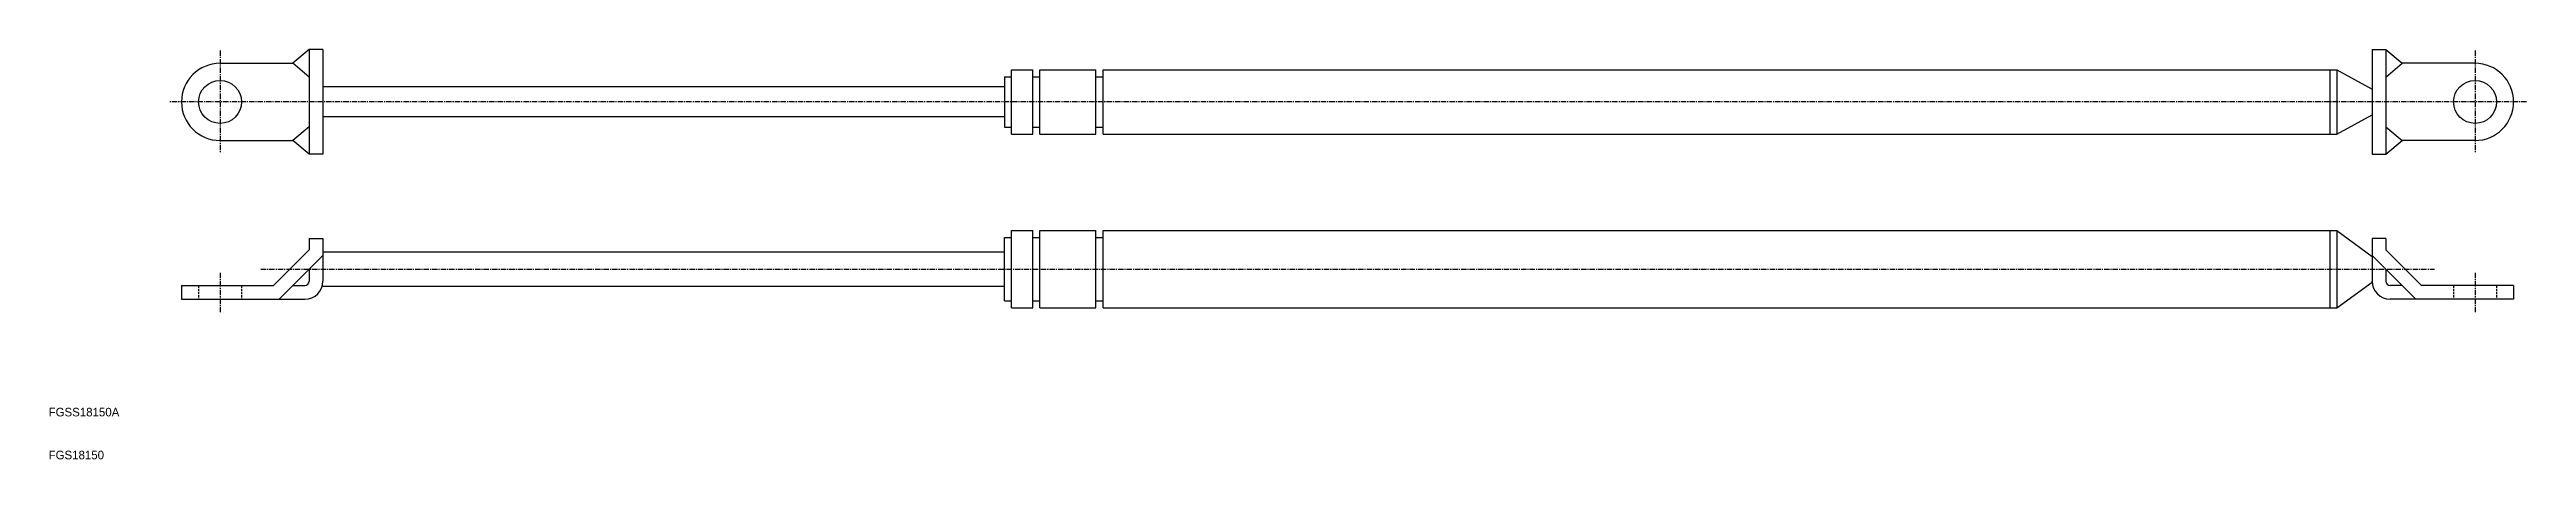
# Model space of a CAD drawing. Extents: x 10 to 588, y 10 to 105.
import ezdxf

# ---------------------------------------------------------------- set-up
doc = ezdxf.new("R2010")
doc.units = 0
doc.linetypes.add('CENTER', pattern=[2, 1.25, -0.25, 0.25, -0.25])
doc.linetypes.add('DASHED', pattern=[0.75, 0.5, -0.25])
doc.layers.get('0').update_dxf_attribs({"linetype": 'CONTINUOUS'})
doc.layers.add('CENTER', color=1, linetype='CENTER')

msp = doc.modelspace()

# ---------------------------------------------------------------- linework, layer by layer
at = {"color": 7, "linetype": 'CONTINUOUS'}
for p, q in [((70.8, 105.5), (67, 102.3)), ((70.8, 105.5), (70.8, 81.1)), ((74, 105.5), (70.8, 105.5)), ((74, 105.5), (74, 81.1)), ((552, 105.5), (552, 81.1)), ((552, 105.5), (555.2, 105.5)), ((555.2, 105.5), (555.2, 81.1)), ((555.2, 105.5), (559, 102.3)), ((50, 102.3), (67, 102.3)), ((70.8, 99.1), (67, 102.3)), ((233, 99.16), (234.64, 99.16)), ((233, 99.16), (233, 87.44)), ((234.64, 100.8), (239.56, 100.8)), ((234.64, 85.8), (234.64, 100.8)), ((239.56, 85.8), (239.56, 100.8)), ((239.56, 99.16), (241.2, 99.16)), ((241.2, 100.8), (254.32, 100.8)), ((241.2, 85.8), (241.2, 100.8)), ((254.32, 85.8), (254.32, 100.8)), ((254.32, 99.16), (255.96, 99.16)), ((255.96, 100.8), (543.8, 100.8)), ((255.96, 85.8), (255.96, 100.8)), ((542.16, 100.8), (542.16, 85.8)), ((543.8, 100.8), (552, 96.3)), ((543.8, 100.8), (543.8, 85.8)), ((555.2, 99.1), (559, 102.3)), ((576, 102.3), (559, 102.3)), ((233, 96.8), (74, 96.8)), ((70.8, 87.5), (67, 84.3)), ((233, 89.8), (74, 89.8)), ((233, 87.44), (234.64, 87.44)), ((239.56, 87.44), (241.2, 87.44)), ((254.32, 87.44), (255.96, 87.44)), ((543.8, 85.8), (552, 90.3)), ((555.2, 87.5), (559, 84.3)), ((50, 84.3), (67, 84.3)), ((70.8, 81.1), (67, 84.3)), ((74, 81.1), (70.8, 81.1)), ((234.64, 85.8), (239.56, 85.8)), ((241.2, 85.8), (254.32, 85.8)), ((255.96, 85.8), (543.8, 85.8)), ((552, 81.1), (555.2, 81.1)), ((555.2, 81.1), (559, 84.3)), ((576, 84.3), (559, 84.3)), ((70.8, 58.83), (62.47, 50.5)), ((70.8, 61.5), (70.8, 58.83)), ((70.8, 61.5), (74, 61.5)), ((74, 61.5), (74, 51.5)), ((233, 58.3), (74, 58.3)), ((233, 46.94), (233, 61.66)), ((233, 61.66), (234.64, 61.66)), ((234.64, 45.3), (234.64, 63.3)), ((234.64, 63.3), (239.56, 63.3)), ((239.56, 45.3), (239.56, 63.3)), ((239.56, 61.66), (241.2, 61.66)), ((241.2, 45.3), (241.2, 63.3)), ((241.2, 63.3), (254.32, 63.3)), ((254.32, 45.3), (254.32, 63.3)), ((254.32, 61.66), (255.96, 61.66)), ((255.96, 63.3), (543.8, 63.3)), ((255.96, 45.3), (255.96, 63.3)), ((542.16, 63.3), (542.16, 45.3)), ((543.8, 63.3), (543.8, 45.3)), ((543.8, 63.3), (552, 57.3)), ((552, 61.5), (552, 51.5)), ((555.2, 61.5), (552, 61.5)), ((555.2, 61.5), (555.2, 58.83)), ((555.2, 58.83), (563.53, 50.5)), ((74, 57.5), (63.8, 47.3)), ((70.8, 54.3), (70.8, 51.5)), ((552, 57.5), (562.2, 47.3)), ((555.2, 54.3), (555.2, 51.5)), ((41, 50.5), (62.47, 50.5)), ((41, 50.5), (41, 47.3)), ((41, 47.3), (69.8, 47.3)), ((67, 50.5), (69.8, 50.5)), ((74, 51.3), (74, 51.5)), ((233, 50.3), (74, 50.3)), ((233, 46.94), (234.64, 46.94)), ((239.56, 46.94), (241.2, 46.94)), ((254.32, 46.94), (255.96, 46.94)), ((543.8, 45.3), (552, 51.3)), ((552, 51.3), (552, 51.5)), ((559, 50.5), (556.2, 50.5)), ((585, 47.3), (556.2, 47.3)), ((585, 50.5), (563.53, 50.5)), ((585, 50.5), (585, 47.3)), ((234.64, 45.3), (239.56, 45.3)), ((241.2, 45.3), (254.32, 45.3)), ((255.96, 45.3), (543.8, 45.3))]:
    msp.add_line(p, q, dxfattribs=at)
at = {"color": 3, "linetype": 'DASHED'}
for p, q in [((45, 50.5), (45, 47.3)), ((55, 50.5), (55, 47.3)), ((571, 50.5), (571, 47.3)), ((581, 50.5), (581, 47.3))]:
    msp.add_line(p, q, dxfattribs=at)
at = {"color": 7, "linetype": 'CONTINUOUS'}
for centre in [(50, 93.3), (576, 93.3)]:
    msp.add_circle(centre, 5, dxfattribs=at)
for centre, radius, start, end in [((50, 93.3), 9, 90, 270), ((576, 93.3), 9, 270, 90), ((69.8, 51.5), 1, 270, 0), ((69.8, 51.5), 4.2, 270, 0), ((556.2, 51.5), 4.2, 180, 270), ((556.2, 51.5), 1, 180, 270)]:
    msp.add_arc(centre, radius, start, end, dxfattribs=at)
at = {"layer": 'CENTER', "color": 1, "linetype": 'CENTER'}
for p, q in [((50, 105.3), (50, 81.3)), ((576, 105.3), (576, 81.3)), ((588, 93.3), (38, 93.3)), ((50, 53.5), (50, 44.3)), ((59.47, 54.3), (566.53, 54.3)), ((576, 53.5), (576, 44.3))]:
    msp.add_line(p, q, dxfattribs=at)

# ---------------------------------------------------------------- texts
at = {"color": 7, "linetype": 'CONTINUOUS'}
for s, p in [('FGSS18150A', (10, 20)), ('FGS18150', (10, 10))]:
    msp.add_text(s, height=2, dxfattribs=at).set_placement(p)

doc.saveas('drawing.dxf')
